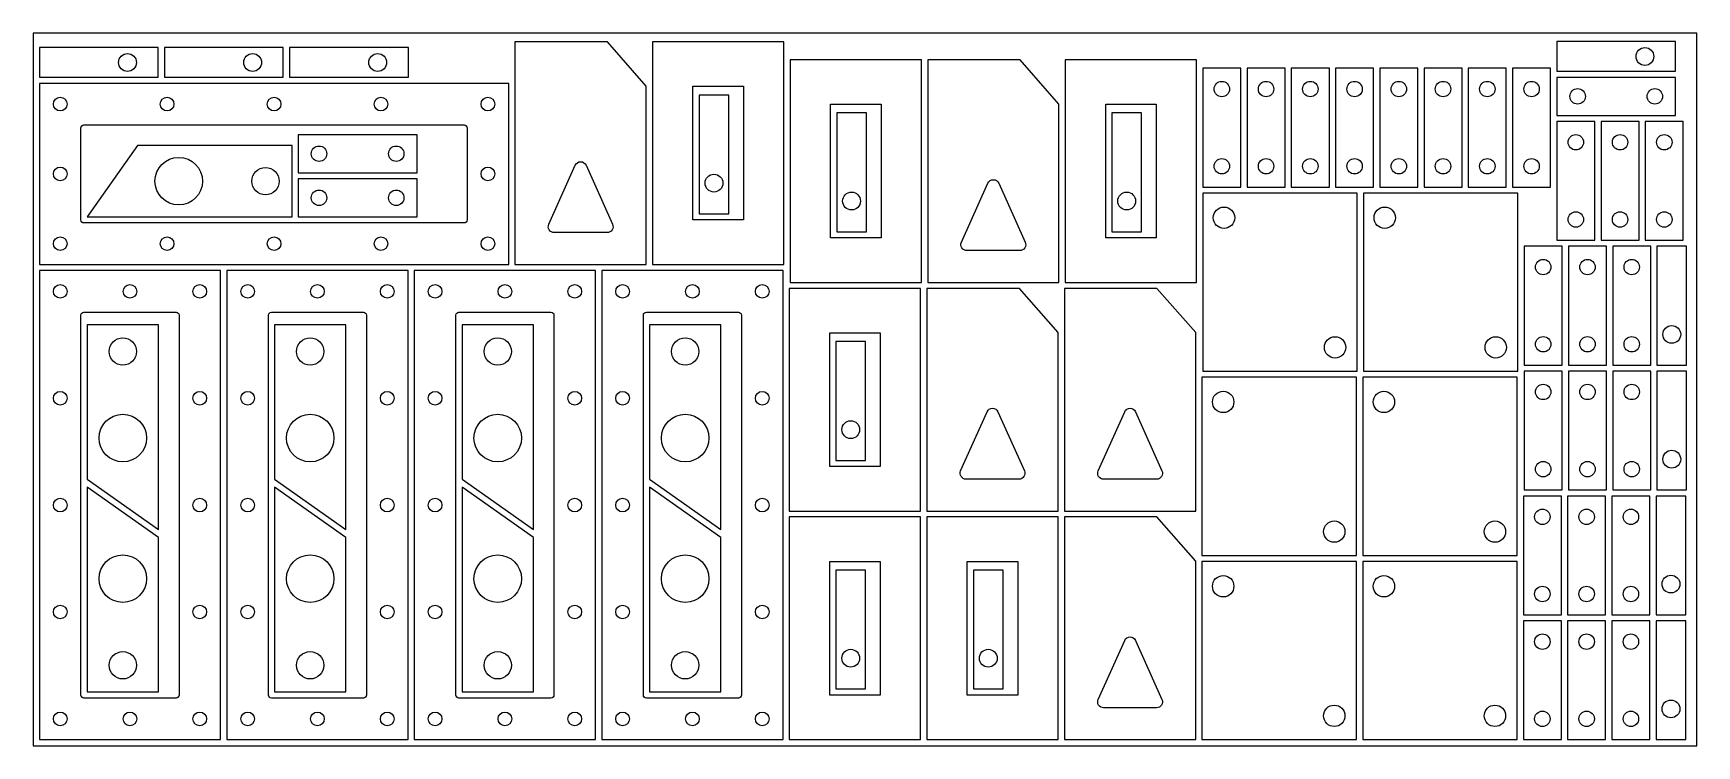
# Model space of a CAD drawing. Header units: metres. Extents: x 0 to 2800, y 0 to 1200.
import ezdxf

# ---------------------------------------------------------------- set-up
doc = ezdxf.new("R2010")
doc.units = ezdxf.units.M

msp = doc.modelspace()

# ---------------------------------------------------------------- linework, layer by layer
for points in [[(0, 0), (2800, 0), (2800, 1200), (0, 1200)], [(810.8, 810.6), (1031.8, 810.6), (1031.8, 1111.1), (966.6, 1185.6), (810.8, 1185.6)], [(1042.4, 810.6), (1263.4, 810.6), (1263.4, 1185.6), (1042.4, 1185.6)], [(2764.5, 1135.9), (2764.5, 1185.9), (2564.5, 1185.9), (2564.5, 1135.9)], [(210.3, 1125.8), (210.3, 1175.8), (10.3, 1175.8), (10.3, 1125.8)], [(420.9, 1125.8), (420.9, 1175.8), (220.9, 1175.8), (220.9, 1125.8)], [(631.4, 1125.8), (631.4, 1175.8), (431.4, 1175.8), (431.4, 1125.8)], [(1274, 780.3), (1495, 780.3), (1495, 1155.3), (1274, 1155.3)], [(1505.5, 780.3), (1726.5, 780.3), (1726.5, 1080.8), (1661.3, 1155.3), (1505.5, 1155.3)], [(1737.1, 780.3), (1958.1, 780.3), (1958.1, 1155.3), (1737.1, 1155.3)], [(2032.6, 1141), (1968.6, 1141), (1968.6, 941), (2032.6, 941)], [(2107.1, 1141), (2043.1, 1141), (2043.1, 941), (2107.1, 941)], [(2181.6, 1141), (2117.6, 1141), (2117.6, 941), (2181.6, 941)], [(2256.1, 1141), (2192.1, 1141), (2192.1, 941), (2256.1, 941)], [(2330.6, 1141), (2266.6, 1141), (2266.6, 941), (2330.6, 941)], [(2405, 1141), (2341, 1141), (2341, 941), (2405, 941)], [(2479.5, 1141), (2415.5, 1141), (2415.5, 941), (2479.5, 941)], [(2554, 1141), (2490, 1141), (2490, 941), (2554, 941)], [(2564.5, 1125.7), (2564.5, 1061.7), (2764.5, 1061.7), (2764.5, 1125.7)], [(10.3, 1115.6), (10.3, 810.6), (800.3, 810.6), (800.3, 1115.6)], [(1110.4, 885.6), (1110.4, 1110.6), (1195.4, 1110.6), (1195.4, 885.6)], [(1120.8, 896), (1170.8, 896), (1170.8, 1096), (1120.8, 1096)], [(1342, 855.3), (1342, 1080.3), (1427, 1080.3), (1427, 855.3)], [(1352.4, 865.7), (1402.4, 865.7), (1402.4, 1065.7), (1352.4, 1065.7)], [(1805.1, 855.3), (1805.1, 1080.3), (1890.1, 1080.3), (1890.1, 855.3)], [(1815.5, 865.7), (1865.5, 865.7), (1865.5, 1065.7), (1815.5, 1065.7)], [(2628.5, 1051.4), (2564.5, 1051.4), (2564.5, 851.4), (2628.5, 851.4)], [(2703, 1051.4), (2639, 1051.4), (2639, 851.4), (2703, 851.4)], [(2777.4, 1051.4), (2713.4, 1051.4), (2713.4, 851.4), (2777.4, 851.4)], [(435.7, 890.9), (435.7, 1010.9), (175.7, 1010.9), (90.7, 890.9)], [(446, 1029.1), (446, 965.1), (646, 965.1), (646, 1029.1)], [(446, 954.9), (446, 890.9), (646, 890.9), (646, 954.9)], [(1968.6, 630.8), (2228.6, 630.8), (2228.6, 930.8), (1968.6, 930.8)], [(2239.1, 630.8), (2499.1, 630.8), (2499.1, 930.8), (2239.1, 930.8)], [(2573.6, 841.2), (2509.6, 841.2), (2509.6, 641.2), (2573.6, 641.2)], [(2648.1, 841.2), (2584.1, 841.2), (2584.1, 641.2), (2648.1, 641.2)], [(2722.6, 841.2), (2658.6, 841.2), (2658.6, 641.2), (2722.6, 641.2)], [(2733, 641.2), (2783, 641.2), (2783, 841.2), (2733, 841.2)], [(315.3, 800.3), (10.3, 800.3), (10.3, 10.3), (315.3, 10.3)], [(630.9, 800.3), (325.9, 800.3), (325.9, 10.3), (630.9, 10.3)], [(946.4, 800.3), (641.4, 800.3), (641.4, 10.3), (946.4, 10.3)], [(1262, 800.3), (957, 800.3), (957, 10.3), (1262, 10.3)], [(1272.6, 395.3), (1493.6, 395.3), (1493.6, 770.3), (1272.6, 770.3)], [(1504.1, 395.3), (1725.1, 395.3), (1725.1, 695.8), (1659.9, 770.3), (1504.1, 770.3)], [(1735.7, 395.3), (1956.7, 395.3), (1956.7, 695.8), (1891.4, 770.3), (1735.7, 770.3)], [(210.7, 709), (90.7, 709), (90.7, 449), (210.7, 364)], [(526.2, 709), (406.2, 709), (406.2, 449), (526.2, 364)], [(841.8, 709), (721.8, 709), (721.8, 449), (841.8, 364)], [(1157.4, 709), (1037.4, 709), (1037.4, 449), (1157.4, 364)], [(1340.6, 470.3), (1340.6, 695.3), (1425.6, 695.3), (1425.6, 470.3)], [(1351, 480.7), (1401, 480.7), (1401, 680.7), (1351, 680.7)], [(1967.2, 320.6), (2227.2, 320.6), (2227.2, 620.6), (1967.2, 620.6)], [(2237.7, 320.6), (2497.7, 320.6), (2497.7, 620.6), (2237.7, 620.6)], [(2573.6, 630.9), (2509.6, 630.9), (2509.6, 430.9), (2573.6, 430.9)], [(2648.1, 630.9), (2584.1, 630.9), (2584.1, 430.9), (2648.1, 430.9)], [(2722.6, 630.9), (2658.6, 630.9), (2658.6, 430.9), (2722.6, 430.9)], [(2733, 430.9), (2783, 430.9), (2783, 630.9), (2733, 630.9)], [(90.7, 90.7), (210.7, 90.7), (210.7, 350.7), (90.7, 435.7)], [(406.2, 90.7), (526.2, 90.7), (526.2, 350.7), (406.2, 435.7)], [(721.8, 90.7), (841.8, 90.7), (841.8, 350.7), (721.8, 435.7)], [(1037.4, 90.7), (1157.4, 90.7), (1157.4, 350.7), (1037.4, 435.7)], [(2572.2, 420.6), (2508.2, 420.6), (2508.2, 220.6), (2572.2, 220.6)], [(2646.7, 420.6), (2582.7, 420.6), (2582.7, 220.6), (2646.7, 220.6)], [(2721.2, 420.6), (2657.2, 420.6), (2657.2, 220.6), (2721.2, 220.6)], [(2731.6, 220.6), (2781.6, 220.6), (2781.6, 420.6), (2731.6, 420.6)], [(1272.6, 10.3), (1493.6, 10.3), (1493.6, 385.3), (1272.6, 385.3)], [(1504.1, 10.3), (1725.1, 10.3), (1725.1, 385.3), (1504.1, 385.3)], [(1735.7, 10.3), (1956.7, 10.3), (1956.7, 310.8), (1891.4, 385.3), (1735.7, 385.3)], [(1340.6, 85.3), (1340.6, 310.3), (1425.6, 310.3), (1425.6, 85.3)], [(1572.1, 85.3), (1572.1, 310.3), (1657.1, 310.3), (1657.1, 85.3)], [(1967.2, 10.3), (2227.2, 10.3), (2227.2, 310.3), (1967.2, 310.3)], [(2237.7, 10.3), (2497.7, 10.3), (2497.7, 310.3), (2237.7, 310.3)], [(1351, 95.7), (1401, 95.7), (1401, 295.7), (1351, 295.7)], [(1582.5, 95.7), (1632.5, 95.7), (1632.5, 295.7), (1582.5, 295.7)], [(2572.2, 210.3), (2508.2, 210.3), (2508.2, 10.3), (2572.2, 10.3)], [(2646.7, 210.3), (2582.7, 210.3), (2582.7, 10.3), (2646.7, 10.3)], [(2721.2, 210.3), (2657.2, 210.3), (2657.2, 10.3), (2721.2, 10.3)], [(2731.6, 10.3), (2781.6, 10.3), (2781.6, 210.3), (2731.6, 210.3)]]:
    msp.add_lwpolyline(points, close=True)
for points in [[(173.6, 1150.8, -1), (143.6, 1150.8, -1)], [(384.2, 1150.8, -1), (354.2, 1150.8, -1)], [(594.8, 1150.8, -1), (564.8, 1150.8, -1)], [(2727.8, 1160.9, -1), (2697.8, 1160.9, -1)], [(56.8, 1080.6, -1), (33.8, 1080.6, -1)], [(236.8, 1080.6, -1), (213.8, 1080.6, -1)], [(416.8, 1080.6, -1), (393.8, 1080.6, -1)], [(596.8, 1080.6, -1), (573.8, 1080.6, -1)], [(776.8, 1080.6, -1), (753.8, 1080.6, -1)], [(2000.6, 1093, -1), (2000.6, 1119, -1)], [(2075.1, 1093, -1), (2075.1, 1119, -1)], [(2149.6, 1093, -1), (2149.6, 1119, -1)], [(2224.1, 1093, -1), (2224.1, 1119, -1)], [(2298.6, 1093, -1), (2298.6, 1119, -1)], [(2373, 1093, -1), (2373, 1119, -1)], [(2447.5, 1093, -1), (2447.5, 1119, -1)], [(2522, 1093, -1), (2522, 1119, -1)], [(2612.5, 1093.7, -1), (2586.5, 1093.7, -1)], [(2742.5, 1093.7, -1), (2716.5, 1093.7, -1)], [(725.3, 1045.6, -0.414214), (730.3, 1040.6), (730.3, 885.6, -0.414214), (725.3, 880.6), (85.3, 880.6, -0.414214), (80.3, 885.6), (80.3, 1040.6, -0.414214), (85.3, 1045.6)], [(494, 997.1, -1), (468, 997.1, -1)], [(624, 997.1, -1), (598, 997.1, -1)], [(2596.5, 1003.4, -1), (2596.5, 1029.4, -1)], [(2671, 1003.4, -1), (2671, 1029.4, -1)], [(2745.4, 1003.4, -1), (2745.4, 1029.4, -1)], [(284.9, 950.9, -1), (204.9, 950.9, -1)], [(965.9, 864.2), (876.8, 864.2, -0.543725), (867.7, 878.2), (912.2, 977.7, -0.64772), (930.5, 977.7), (975, 878.2, -0.543725)], [(2000.6, 963, -1), (2000.6, 989, -1)], [(2075.1, 963, -1), (2075.1, 989, -1)], [(2149.6, 963, -1), (2149.6, 989, -1)], [(2224.1, 963, -1), (2224.1, 989, -1)], [(2298.6, 963, -1), (2298.6, 989, -1)], [(2373, 963, -1), (2373, 989, -1)], [(2447.5, 963, -1), (2447.5, 989, -1)], [(2522, 963, -1), (2522, 989, -1)], [(56.8, 963.1, -1), (33.8, 963.1, -1)], [(413.9, 950.9, -1), (367.9, 950.9, -1)], [(776.8, 963.1, -1), (753.8, 963.1, -1)], [(1145.8, 932.6, -1), (1145.8, 962.6, -1)], [(1660.6, 833.9), (1571.5, 833.9, -0.543725), (1562.3, 848), (1606.9, 947.5, -0.64772), (1625.1, 947.5), (1669.7, 848, -0.543725)], [(494, 922.9, -1), (468, 922.9, -1)], [(624, 922.9, -1), (598, 922.9, -1)], [(1377.4, 902.4, -1), (1377.4, 932.4, -1)], [(1840.5, 902.4, -1), (1840.5, 932.4, -1)], [(2004.3, 871.2, -1), (2004.3, 907.2, -1)], [(2274.8, 871.2, -1), (2274.8, 907.2, -1)], [(2596.5, 873.4, -1), (2596.5, 899.4, -1)], [(2671, 873.4, -1), (2671, 899.4, -1)], [(2745.4, 873.4, -1), (2745.4, 899.4, -1)], [(56.8, 845.6, -1), (33.8, 845.6, -1)], [(236.8, 845.6, -1), (213.8, 845.6, -1)], [(416.8, 845.6, -1), (393.8, 845.6, -1)], [(596.8, 845.6, -1), (573.8, 845.6, -1)], [(776.8, 845.6, -1), (753.8, 845.6, -1)], [(2541.6, 793.2, -1), (2541.6, 819.2, -1)], [(2616.1, 793.2, -1), (2616.1, 819.2, -1)], [(2690.6, 793.2, -1), (2690.6, 819.2, -1)], [(45.3, 753.8, -1), (45.3, 776.8, -1)], [(162.8, 753.8, -1), (162.8, 776.8, -1)], [(280.3, 753.8, -1), (280.3, 776.8, -1)], [(360.9, 753.8, -1), (360.9, 776.8, -1)], [(478.4, 753.8, -1), (478.4, 776.8, -1)], [(595.9, 753.8, -1), (595.9, 776.8, -1)], [(676.4, 753.8, -1), (676.4, 776.8, -1)], [(793.9, 753.8, -1), (793.9, 776.8, -1)], [(911.4, 753.8, -1), (911.4, 776.8, -1)], [(992, 753.8, -1), (992, 776.8, -1)], [(1109.5, 753.8, -1), (1109.5, 776.8, -1)], [(1227, 753.8, -1), (1227, 776.8, -1)], [(245.3, 85.3, -0.414214), (240.3, 80.3), (85.3, 80.3, -0.414214), (80.3, 85.3), (80.3, 725.3, -0.414214), (85.3, 730.3), (240.3, 730.3, -0.414214), (245.3, 725.3)], [(560.9, 85.3, -0.414214), (555.9, 80.3), (400.9, 80.3, -0.414214), (395.9, 85.3), (395.9, 725.3, -0.414214), (400.9, 730.3), (555.9, 730.3, -0.414214), (560.9, 725.3)], [(876.4, 85.3, -0.414214), (871.4, 80.3), (716.4, 80.3, -0.414214), (711.4, 85.3), (711.4, 725.3, -0.414214), (716.4, 730.3), (871.4, 730.3, -0.414214), (876.4, 725.3)], [(1192, 85.3, -0.414214), (1187, 80.3), (1032, 80.3, -0.414214), (1027, 85.3), (1027, 725.3, -0.414214), (1032, 730.3), (1187, 730.3, -0.414214), (1192, 725.3)], [(2758, 677.8, -1), (2758, 707.8, -1)], [(150.7, 687.1, -1), (150.7, 641.1, -1)], [(466.2, 687.1, -1), (466.2, 641.1, -1)], [(781.8, 687.1, -1), (781.8, 641.1, -1)], [(1097.4, 687.1, -1), (1097.4, 641.1, -1)], [(2191.3, 652.9, -1), (2191.3, 688.9, -1)], [(2461.7, 652.9, -1), (2461.7, 688.9, -1)], [(2541.6, 663.2, -1), (2541.6, 689.2, -1)], [(2616.1, 663.2, -1), (2616.1, 689.2, -1)], [(2690.6, 663.2, -1), (2690.6, 689.2, -1)], [(45.3, 573.8, -1), (45.3, 596.8, -1)], [(280.3, 573.8, -1), (280.3, 596.8, -1)], [(360.9, 573.8, -1), (360.9, 596.8, -1)], [(595.9, 573.8, -1), (595.9, 596.8, -1)], [(676.4, 573.8, -1), (676.4, 596.8, -1)], [(911.4, 573.8, -1), (911.4, 596.8, -1)], [(992, 573.8, -1), (992, 596.8, -1)], [(1227, 573.8, -1), (1227, 596.8, -1)], [(2002.9, 561, -1), (2002.9, 597, -1)], [(2273.4, 561, -1), (2273.4, 597, -1)], [(2541.6, 582.9, -1), (2541.6, 608.9, -1)], [(2616.1, 582.9, -1), (2616.1, 608.9, -1)], [(2690.6, 582.9, -1), (2690.6, 608.9, -1)], [(1659.2, 448.9), (1570.1, 448.9, -0.543725), (1560.9, 463), (1605.5, 562.5, -0.64772), (1623.7, 562.5), (1668.3, 463, -0.543725)], [(1890.7, 448.9), (1801.6, 448.9, -0.543725), (1792.5, 463), (1837.1, 562.5, -0.64772), (1855.3, 562.5), (1899.9, 463, -0.543725)], [(150.7, 558.2, -1), (150.7, 478.2, -1)], [(466.2, 558.2, -1), (466.2, 478.2, -1)], [(781.8, 558.2, -1), (781.8, 478.2, -1)], [(1097.4, 558.2, -1), (1097.4, 478.2, -1)], [(1376, 517.4, -1), (1376, 547.4, -1)], [(2541.6, 452.9, -1), (2541.6, 478.9, -1)], [(2616.1, 452.9, -1), (2616.1, 478.9, -1)], [(2690.6, 452.9, -1), (2690.6, 478.9, -1)], [(2758, 467.6, -1), (2758, 497.6, -1)], [(45.3, 393.8, -1), (45.3, 416.8, -1)], [(280.3, 393.8, -1), (280.3, 416.8, -1)], [(360.9, 393.8, -1), (360.9, 416.8, -1)], [(595.9, 393.8, -1), (595.9, 416.8, -1)], [(676.4, 393.8, -1), (676.4, 416.8, -1)], [(911.4, 393.8, -1), (911.4, 416.8, -1)], [(992, 393.8, -1), (992, 416.8, -1)], [(1227, 393.8, -1), (1227, 416.8, -1)], [(2540.2, 372.6, -1), (2540.2, 398.6, -1)], [(2614.7, 372.6, -1), (2614.7, 398.6, -1)], [(2689.2, 372.6, -1), (2689.2, 398.6, -1)], [(2189.9, 342.7, -1), (2189.9, 378.7, -1)], [(2460.3, 342.7, -1), (2460.3, 378.7, -1)], [(150.7, 241.4, -1), (150.7, 321.4, -1)], [(466.2, 241.4, -1), (466.2, 321.4, -1)], [(781.8, 241.4, -1), (781.8, 321.4, -1)], [(1097.4, 241.4, -1), (1097.4, 321.4, -1)], [(2002.9, 250.7, -1), (2002.9, 286.7, -1)], [(2273.4, 250.7, -1), (2273.4, 286.7, -1)], [(2756.6, 257.3, -1), (2756.6, 287.3, -1)], [(2540.2, 242.6, -1), (2540.2, 268.6, -1)], [(2614.7, 242.6, -1), (2614.7, 268.6, -1)], [(2689.2, 242.6, -1), (2689.2, 268.6, -1)], [(45.3, 213.8, -1), (45.3, 236.8, -1)], [(280.3, 213.8, -1), (280.3, 236.8, -1)], [(360.9, 213.8, -1), (360.9, 236.8, -1)], [(595.9, 213.8, -1), (595.9, 236.8, -1)], [(676.4, 213.8, -1), (676.4, 236.8, -1)], [(911.4, 213.8, -1), (911.4, 236.8, -1)], [(992, 213.8, -1), (992, 236.8, -1)], [(1227, 213.8, -1), (1227, 236.8, -1)], [(1890.7, 63.9), (1801.6, 63.9, -0.543725), (1792.5, 78), (1837.1, 177.5, -0.64772), (1855.3, 177.5), (1899.9, 78, -0.543725)], [(2540.2, 162.3, -1), (2540.2, 188.3, -1)], [(2614.7, 162.3, -1), (2614.7, 188.3, -1)], [(2689.2, 162.3, -1), (2689.2, 188.3, -1)], [(150.7, 112.5, -1), (150.7, 158.5, -1)], [(466.2, 112.5, -1), (466.2, 158.5, -1)], [(781.8, 112.5, -1), (781.8, 158.5, -1)], [(1097.4, 112.5, -1), (1097.4, 158.5, -1)], [(1376, 132.4, -1), (1376, 162.4, -1)], [(1607.5, 132.4, -1), (1607.5, 162.4, -1)], [(45.3, 33.8, -1), (45.3, 56.8, -1)], [(162.8, 33.8, -1), (162.8, 56.8, -1)], [(280.3, 33.8, -1), (280.3, 56.8, -1)], [(360.9, 33.8, -1), (360.9, 56.8, -1)], [(478.4, 33.8, -1), (478.4, 56.8, -1)], [(595.9, 33.8, -1), (595.9, 56.8, -1)], [(676.4, 33.8, -1), (676.4, 56.8, -1)], [(793.9, 33.8, -1), (793.9, 56.8, -1)], [(911.4, 33.8, -1), (911.4, 56.8, -1)], [(992, 33.8, -1), (992, 56.8, -1)], [(1109.5, 33.8, -1), (1109.5, 56.8, -1)], [(1227, 33.8, -1), (1227, 56.8, -1)], [(2189.9, 32.4, -1), (2189.9, 68.4, -1)], [(2460.3, 32.4, -1), (2460.3, 68.4, -1)], [(2540.2, 32.3, -1), (2540.2, 58.3, -1)], [(2614.7, 32.3, -1), (2614.7, 58.3, -1)], [(2689.2, 32.3, -1), (2689.2, 58.3, -1)], [(2756.6, 47, -1), (2756.6, 77, -1)]]:
    msp.add_lwpolyline(points, format="xyb", close=True)

doc.saveas('drawing.dxf')
